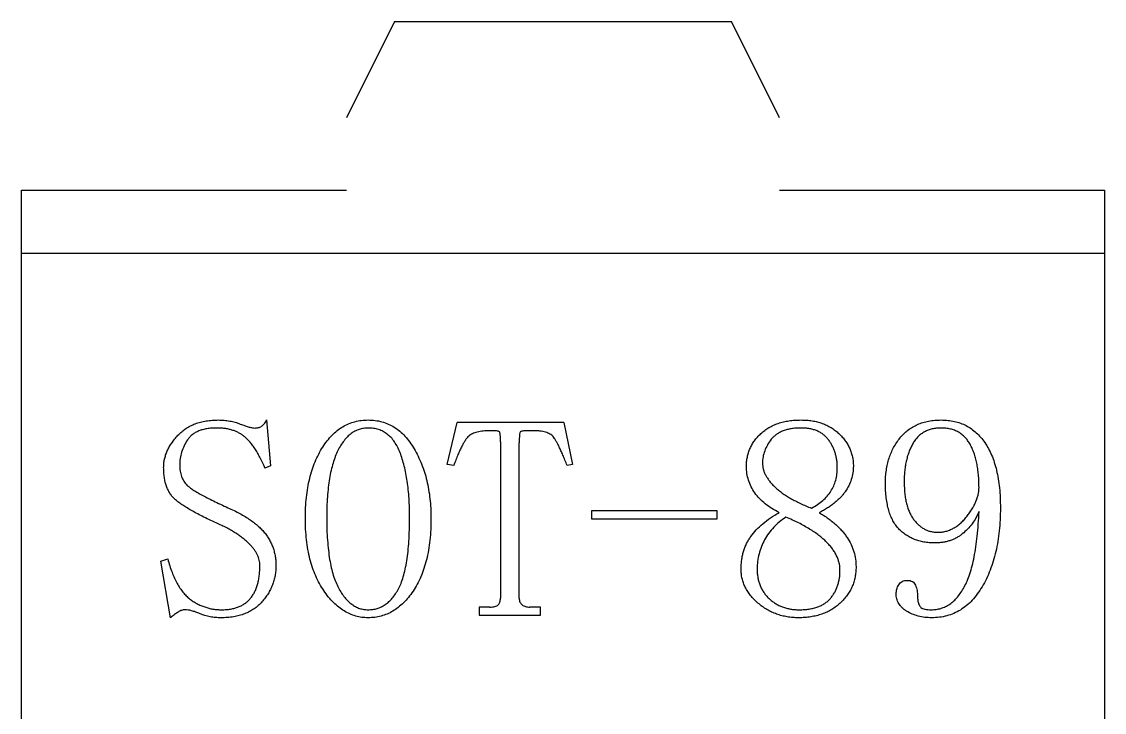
# Model space of a CAD drawing. Header units: millimetres. Extents: x -67 to 102, y -58 to 29.
# Drawn here: x 49.505 to 54.005, y -20.253 to -17.381 of the extents above; entities that cross this region are included whole.
import ezdxf

# ---------------------------------------------------------------- set-up
doc = ezdxf.new("R2010")
doc.units = ezdxf.units.MM
doc.header["$LTSCALE"] = 1.21
doc.header["$MEASUREMENT"] = 0
doc.layers.get('0').update_dxf_attribs({"linetype": 'CONTINUOUS'})

msp = doc.modelspace()

# ---------------------------------------------------------------- linework, layer by layer
at = {"color": 7, "linetype": 'Continuous'}
for p, q in [((51.0551, -17.3812), (50.8551, -17.7812)), ((51.0551, -17.3812), (52.4551, -17.3812)), ((52.6551, -17.7812), (52.4551, -17.3812)), ((49.5051, -20.5812), (49.5051, -18.0812)), ((49.5051, -18.0812), (50.8551, -18.0812)), ((52.6551, -18.0812), (54.0051, -18.0812)), ((54.0051, -18.0812), (54.0051, -20.5812)), ((54.0051, -18.3456), (49.5051, -18.3456)), ((50.5231, -19.0372), (50.5398, -19.2279)), ((51.2731, -19.2216), (51.3151, -19.0483)), ((51.758, -19.0483), (51.3151, -19.0483)), ((51.758, -19.0483), (51.7953, -19.2216)), ((51.4953, -19.128), (51.4953, -19.7779)), ((51.5731, -19.7779), (51.5731, -19.1327)), ((50.5398, -19.2279), (50.5165, -19.2372)), ((51.3009, -19.2261), (51.2731, -19.2216)), ((51.7953, -19.2216), (51.7722, -19.2261)), ((51.8731, -19.415), (51.8731, -19.4483)), ((52.3953, -19.415), (51.8731, -19.415)), ((52.3953, -19.4483), (52.3953, -19.415)), ((51.8731, -19.4483), (52.3953, -19.4483)), ((50.0842, -19.6246), (50.1122, -19.615)), ((50.1231, -19.8594), (50.0842, -19.6246)), ((51.4064, -19.815), (51.4064, -19.8483)), ((51.4509, -19.815), (51.4064, -19.815)), ((51.662, -19.815), (51.6176, -19.815)), ((51.662, -19.8483), (51.662, -19.815)), ((51.4064, -19.8483), (51.662, -19.8483))]:
    msp.add_line(p, q, dxfattribs=at)
for points, knots in [([(50.0953, -19.2346), (50.0955, -19.2288), (50.0958, -19.2171), (50.0987, -19.1997), (50.1034, -19.1825), (50.11, -19.1656), (50.1185, -19.149), (50.1285, -19.1324), (50.1409, -19.1164), (50.1546, -19.1004), (50.17, -19.0855), (50.1874, -19.0726), (50.2062, -19.0616), (50.2267, -19.0525), (50.2487, -19.0456), (50.2722, -19.0408), (50.2973, -19.0378), (50.3146, -19.0374), (50.3235, -19.0372)], [0, 0, 0, 0, 0.052298, 0.104162, 0.157232, 0.21111, 0.266156, 0.32372, 0.383919, 0.446971, 0.51135, 0.575272, 0.639935, 0.706151, 0.774519, 0.845823, 0.920812, 1, 1, 1, 1]), ([(50.316, -19.0706), (50.3089, -19.0706), (50.2952, -19.0708), (50.2756, -19.0734), (50.2577, -19.077), (50.2415, -19.0825), (50.227, -19.0893), (50.2144, -19.098), (50.2033, -19.1079), (50.1916, -19.1235), (50.18, -19.1443), (50.1695, -19.1704), (50.1632, -19.1976), (50.1624, -19.216), (50.162, -19.2252)], [0, 0, 0, 0, 0.086004, 0.164884, 0.238489, 0.306335, 0.370724, 0.431589, 0.490446, 0.549716, 0.665523, 0.777518, 0.888567, 1, 1, 1, 1]), ([(50.5165, -19.2372), (50.513, -19.2295), (50.5063, -19.2144), (50.4958, -19.1929), (50.4851, -19.1735), (50.4745, -19.1559), (50.4634, -19.1405), (50.4527, -19.1267), (50.4416, -19.1151), (50.4304, -19.1052), (50.4187, -19.0969), (50.4064, -19.0898), (50.3932, -19.0839), (50.3793, -19.079), (50.3646, -19.0752), (50.3491, -19.0724), (50.3328, -19.0709), (50.3217, -19.0707), (50.316, -19.0706)], [0, 0, 0, 0, 0.091063, 0.176534, 0.254872, 0.328171, 0.395613, 0.458109, 0.514542, 0.56714, 0.617254, 0.667964, 0.718895, 0.771318, 0.825025, 0.880954, 0.939359, 1, 1, 1, 1]), ([(50.3235, -19.0372), (50.3313, -19.0374), (50.3468, -19.0378), (50.3698, -19.0411), (50.3922, -19.0462), (50.4133, -19.0536), (50.4325, -19.061), (50.4495, -19.0662), (50.4635, -19.0697), (50.4719, -19.0703), (50.4755, -19.0706)], [0, 0, 0, 0, 0.149833, 0.297546, 0.443315, 0.589527, 0.725274, 0.838911, 0.929831, 1, 1, 1, 1]), ([(50.4755, -19.0706), (50.4802, -19.0703), (50.4893, -19.0697), (50.5, -19.0648), (50.5078, -19.0591), (50.5134, -19.0532), (50.5186, -19.0459), (50.5216, -19.0402), (50.5231, -19.0372)], [0, 0, 0, 0, 0.224269, 0.44246, 0.561316, 0.690777, 0.836141, 1, 1, 1, 1]), ([(50.6842, -19.4459), (50.6845, -19.431), (50.685, -19.4019), (50.6882, -19.3594), (50.694, -19.319), (50.7016, -19.2807), (50.712, -19.2448), (50.7242, -19.211), (50.7391, -19.1795), (50.7557, -19.1502), (50.7744, -19.1238), (50.7946, -19.1007), (50.8162, -19.081), (50.8394, -19.065), (50.8638, -19.0523), (50.8898, -19.0438), (50.9171, -19.0381), (50.9358, -19.0375), (50.9453, -19.0372)], [0, 0, 0, 0, 0.082825, 0.161991, 0.237484, 0.309826, 0.378859, 0.445412, 0.509832, 0.572607, 0.632677, 0.689289, 0.743119, 0.795218, 0.845502, 0.895829, 0.947068, 1, 1, 1, 1]), ([(50.9453, -19.0706), (50.9389, -19.0708), (50.9261, -19.0712), (50.9077, -19.0761), (50.8902, -19.0833), (50.8737, -19.0937), (50.8584, -19.1069), (50.8444, -19.1234), (50.8311, -19.1424), (50.819, -19.1644), (50.8081, -19.1893), (50.7988, -19.2171), (50.7908, -19.2477), (50.7842, -19.2813), (50.7793, -19.3178), (50.7758, -19.3572), (50.7734, -19.3995), (50.7732, -19.4286), (50.7731, -19.4437)], [0, 0, 0, 0, 0.042798, 0.084398, 0.12611, 0.16826, 0.212977, 0.260405, 0.311507, 0.366939, 0.427034, 0.491611, 0.561569, 0.637217, 0.718744, 0.806414, 0.899999, 1, 1, 1, 1]), ([(50.9453, -19.0372), (50.9552, -19.0376), (50.9746, -19.0383), (51.0028, -19.044), (51.0293, -19.0535), (51.0543, -19.0666), (51.0774, -19.0839), (51.0991, -19.1046), (51.1192, -19.1291), (51.1371, -19.1572), (51.1533, -19.1877), (51.1674, -19.2201), (51.1798, -19.2539), (51.1893, -19.2893), (51.197, -19.3263), (51.2025, -19.3648), (51.2059, -19.4049), (51.2063, -19.4321), (51.2064, -19.4459)], [0, 0, 0, 0, 0.054985, 0.107967, 0.159728, 0.211561, 0.264884, 0.320132, 0.37861, 0.440921, 0.505607, 0.571217, 0.637785, 0.706066, 0.77595, 0.848345, 0.922834, 1, 1, 1, 1]), ([(51.1176, -19.4437), (51.1174, -19.43), (51.1171, -19.4034), (51.1154, -19.3644), (51.1123, -19.3275), (51.108, -19.2927), (51.1025, -19.2598), (51.0958, -19.229), (51.0875, -19.2003), (51.0786, -19.1736), (51.068, -19.1495), (51.0557, -19.1284), (51.0415, -19.1105), (51.0255, -19.096), (51.008, -19.0844), (50.9885, -19.0764), (50.9675, -19.0713), (50.9528, -19.0708), (50.9453, -19.0706)], [0, 0, 0, 0, 0.09015, 0.175789, 0.257051, 0.334412, 0.407625, 0.476849, 0.542376, 0.60458, 0.662711, 0.715965, 0.765413, 0.812455, 0.858008, 0.903547, 0.95061, 1, 1, 1, 1]), ([(52.5176, -19.2298), (52.5177, -19.2232), (52.5179, -19.2103), (52.5211, -19.1913), (52.5257, -19.1731), (52.5324, -19.1557), (52.5407, -19.1388), (52.5512, -19.1229), (52.5635, -19.1077), (52.5775, -19.0933), (52.5932, -19.0801), (52.6105, -19.0686), (52.6294, -19.0589), (52.6496, -19.0508), (52.6713, -19.0449), (52.6944, -19.0403), (52.719, -19.0377), (52.7358, -19.0374), (52.7445, -19.0372)], [0, 0, 0, 0, 0.058854, 0.116255, 0.172162, 0.227824, 0.283671, 0.340821, 0.398922, 0.459266, 0.520957, 0.582866, 0.646166, 0.711096, 0.778137, 0.848649, 0.922428, 1, 1, 1, 1]), ([(52.7443, -19.0706), (52.7373, -19.0707), (52.7239, -19.0709), (52.7045, -19.0732), (52.6865, -19.0768), (52.6702, -19.0819), (52.6555, -19.0886), (52.6423, -19.0966), (52.6305, -19.1061), (52.6177, -19.121), (52.6046, -19.1405), (52.5929, -19.1651), (52.5855, -19.1903), (52.5846, -19.2075), (52.5842, -19.216)], [0, 0, 0, 0, 0.085514, 0.165818, 0.239989, 0.310264, 0.375928, 0.438591, 0.500329, 0.561368, 0.678902, 0.789138, 0.894895, 1, 1, 1, 1]), ([(52.8953, -19.2348), (52.8952, -19.2294), (52.8951, -19.2188), (52.8933, -19.2031), (52.8903, -19.1879), (52.8863, -19.1732), (52.8814, -19.159), (52.8748, -19.1454), (52.8674, -19.1323), (52.8589, -19.1197), (52.8494, -19.108), (52.838, -19.098), (52.8255, -19.0895), (52.8118, -19.0825), (52.7967, -19.0771), (52.7803, -19.0734), (52.7627, -19.0708), (52.7506, -19.0707), (52.7443, -19.0706)], [0, 0, 0, 0, 0.064045, 0.126373, 0.187388, 0.247998, 0.307215, 0.366637, 0.42674, 0.486686, 0.546789, 0.605778, 0.665724, 0.726059, 0.788981, 0.85543, 0.925613, 1, 1, 1, 1]), ([(52.7445, -19.0372), (52.7524, -19.0374), (52.7679, -19.0377), (52.7906, -19.0403), (52.812, -19.0449), (52.8324, -19.0508), (52.8515, -19.059), (52.8696, -19.0686), (52.8864, -19.0803), (52.9019, -19.0933), (52.9159, -19.1077), (52.9284, -19.1228), (52.9386, -19.1389), (52.9472, -19.1556), (52.9538, -19.1731), (52.9585, -19.1913), (52.9616, -19.2103), (52.9619, -19.2232), (52.962, -19.2298)], [0, 0, 0, 0, 0.073322, 0.143313, 0.210552, 0.275868, 0.339145, 0.402319, 0.464628, 0.52763, 0.589658, 0.649718, 0.708172, 0.765818, 0.823034, 0.880501, 0.939504, 1, 1, 1, 1]), ([(53.0953, -19.2999), (53.0955, -19.2907), (53.0957, -19.2726), (53.0988, -19.2462), (53.1034, -19.2209), (53.11, -19.1967), (53.1186, -19.1738), (53.1288, -19.1519), (53.1412, -19.1314), (53.1552, -19.112), (53.1711, -19.0946), (53.1885, -19.079), (53.2078, -19.0662), (53.2286, -19.0555), (53.2511, -19.0473), (53.2751, -19.0414), (53.3007, -19.0379), (53.3182, -19.0375), (53.3273, -19.0372)], [0, 0, 0, 0, 0.069899, 0.137105, 0.201914, 0.265232, 0.326688, 0.387424, 0.448313, 0.508692, 0.568723, 0.627254, 0.685508, 0.744266, 0.804182, 0.866632, 0.931384, 1, 1, 1, 1]), ([(53.3264, -19.0706), (53.32, -19.0708), (53.3077, -19.0711), (53.2898, -19.0742), (53.2731, -19.079), (53.2577, -19.086), (53.2437, -19.0949), (53.231, -19.1058), (53.2197, -19.1188), (53.2099, -19.1336), (53.2013, -19.15), (53.1936, -19.1673), (53.1874, -19.1858), (53.1822, -19.2054), (53.178, -19.226), (53.1751, -19.2477), (53.1734, -19.2706), (53.1732, -19.2862), (53.1731, -19.2942)], [0, 0, 0, 0, 0.062572, 0.121307, 0.177561, 0.232466, 0.286354, 0.340323, 0.396266, 0.454397, 0.514871, 0.576926, 0.640511, 0.706369, 0.775321, 0.846974, 0.921598, 1, 1, 1, 1]), ([(53.4842, -19.3174), (53.4841, -19.3083), (53.484, -19.2906), (53.4822, -19.2647), (53.4792, -19.2402), (53.4754, -19.217), (53.4698, -19.1953), (53.4639, -19.1747), (53.456, -19.1558), (53.4475, -19.1382), (53.4375, -19.1223), (53.426, -19.1084), (53.413, -19.0966), (53.3985, -19.087), (53.3824, -19.0797), (53.3651, -19.0742), (53.3462, -19.0711), (53.3331, -19.0708), (53.3264, -19.0706)], [0, 0, 0, 0, 0.082403, 0.160769, 0.235297, 0.306126, 0.373709, 0.438449, 0.500132, 0.559273, 0.615901, 0.669921, 0.722306, 0.774556, 0.827151, 0.88159, 0.939046, 1, 1, 1, 1]), ([(53.3273, -19.0372), (53.3367, -19.0375), (53.3551, -19.0379), (53.3819, -19.0426), (53.4072, -19.0498), (53.4309, -19.0601), (53.4527, -19.0737), (53.4732, -19.0899), (53.4918, -19.1093), (53.5088, -19.1314), (53.5241, -19.1563), (53.5373, -19.1839), (53.5484, -19.2141), (53.5576, -19.2469), (53.5643, -19.2824), (53.5697, -19.3205), (53.5725, -19.3613), (53.5729, -19.3893), (53.5731, -19.4037)], [0, 0, 0, 0, 0.056663, 0.111224, 0.163627, 0.215096, 0.266385, 0.318598, 0.372208, 0.428249, 0.486907, 0.548158, 0.612598, 0.681172, 0.753454, 0.830675, 0.912987, 1, 1, 1, 1]), ([(51.4537, -19.0817), (51.4485, -19.0817), (51.4385, -19.0818), (51.4241, -19.0829), (51.411, -19.0846), (51.399, -19.087), (51.3884, -19.0903), (51.3787, -19.0941), (51.3705, -19.0987), (51.363, -19.1042), (51.3561, -19.1114), (51.3494, -19.1209), (51.342, -19.1325), (51.3346, -19.1467), (51.3264, -19.163), (51.3183, -19.182), (51.3095, -19.2032), (51.3039, -19.2182), (51.3009, -19.2261)], [0, 0, 0, 0, 0.067148, 0.128476, 0.185654, 0.23744, 0.285809, 0.329303, 0.370382, 0.407677, 0.448293, 0.498419, 0.557403, 0.625149, 0.704209, 0.793047, 0.891394, 1, 1, 1, 1]), ([(51.4953, -19.128), (51.4953, -19.1225), (51.4952, -19.1129), (51.4944, -19.1003), (51.4933, -19.0919), (51.4912, -19.086), (51.4856, -19.0837), (51.4781, -19.0827), (51.467, -19.0818), (51.4585, -19.0817), (51.4537, -19.0817)], [0, 0, 0, 0, 0.206349, 0.363082, 0.468758, 0.528978, 0.585315, 0.680297, 0.819704, 1, 1, 1, 1]), ([(51.6287, -19.0817), (51.6219, -19.0817), (51.6099, -19.0819), (51.5944, -19.0826), (51.5844, -19.0838), (51.5771, -19.0855), (51.5752, -19.0925), (51.5741, -19.1016), (51.5733, -19.1157), (51.5732, -19.1265), (51.5731, -19.1327)], [0, 0, 0, 0, 0.208111, 0.365301, 0.468547, 0.52389, 0.573673, 0.669936, 0.811283, 1, 1, 1, 1]), ([(51.7722, -19.2261), (51.7693, -19.2186), (51.7635, -19.2042), (51.7551, -19.1837), (51.7471, -19.1655), (51.7397, -19.1494), (51.7325, -19.1356), (51.7262, -19.1238), (51.7201, -19.1144), (51.7146, -19.1065), (51.7084, -19.1003), (51.701, -19.0952), (51.6922, -19.0911), (51.6821, -19.0876), (51.6707, -19.0849), (51.6579, -19.0831), (51.6437, -19.0818), (51.6338, -19.0817), (51.6287, -19.0817)], [0, 0, 0, 0, 0.108049, 0.206648, 0.295111, 0.373479, 0.442851, 0.501914, 0.552223, 0.592507, 0.629613, 0.668999, 0.711799, 0.758415, 0.810822, 0.867792, 0.931302, 1, 1, 1, 1]), ([(50.3139, -19.4648), (50.3038, -19.4602), (50.2844, -19.4514), (50.2567, -19.438), (50.2315, -19.4251), (50.2089, -19.4123), (50.1884, -19.4004), (50.1705, -19.3889), (50.1552, -19.3776), (50.1419, -19.3667), (50.1306, -19.3552), (50.1212, -19.3421), (50.1131, -19.3278), (50.1066, -19.312), (50.1015, -19.2947), (50.098, -19.2759), (50.0956, -19.2557), (50.0954, -19.2418), (50.0953, -19.2346)], [0, 0, 0, 0, 0.097025, 0.186529, 0.269236, 0.345214, 0.41403, 0.476282, 0.531709, 0.58062, 0.62648, 0.672892, 0.720526, 0.770488, 0.822266, 0.878008, 0.937145, 1, 1, 1, 1]), ([(50.162, -19.2252), (50.1623, -19.2334), (50.163, -19.2492), (50.1686, -19.2715), (50.1782, -19.2911), (50.1893, -19.3059), (50.2018, -19.3163), (50.2142, -19.3253), (50.2297, -19.3354), (50.2486, -19.3462), (50.2707, -19.3579), (50.296, -19.3708), (50.3244, -19.3847), (50.3446, -19.394), (50.3552, -19.3989)], [0, 0, 0, 0, 0.088498, 0.169844, 0.247085, 0.323315, 0.367229, 0.422298, 0.488771, 0.56755, 0.657694, 0.759559, 0.873739, 1, 1, 1, 1]), ([(52.6535, -19.4225), (52.643, -19.4169), (52.6227, -19.4062), (52.5956, -19.3863), (52.5718, -19.3648), (52.5522, -19.341), (52.5368, -19.3154), (52.5257, -19.2882), (52.5188, -19.2594), (52.518, -19.2398), (52.5176, -19.2298)], [0, 0, 0, 0, 0.142298, 0.276553, 0.404311, 0.527104, 0.646514, 0.763127, 0.879779, 1, 1, 1, 1]), ([(52.5842, -19.216), (52.5844, -19.2203), (52.5848, -19.229), (52.5873, -19.2419), (52.5915, -19.2547), (52.5975, -19.2674), (52.605, -19.2799), (52.6141, -19.2925), (52.6249, -19.305), (52.6375, -19.3173), (52.6515, -19.3293), (52.6668, -19.3413), (52.6838, -19.3524), (52.7018, -19.3637), (52.7215, -19.3741), (52.7423, -19.3846), (52.7645, -19.3945), (52.78, -19.4006), (52.7879, -19.4037)], [0, 0, 0, 0, 0.04409, 0.08886, 0.134541, 0.182412, 0.232265, 0.285061, 0.341544, 0.401654, 0.465295, 0.531405, 0.600816, 0.673408, 0.749744, 0.829499, 0.912793, 1, 1, 1, 1]), ([(52.7879, -19.4037), (52.7964, -19.3989), (52.8129, -19.3897), (52.835, -19.3729), (52.8535, -19.3542), (52.8689, -19.3338), (52.8809, -19.3116), (52.8892, -19.2875), (52.8944, -19.2617), (52.895, -19.2439), (52.8953, -19.2348)], [0, 0, 0, 0, 0.1383, 0.268248, 0.391807, 0.510759, 0.628939, 0.748026, 0.870943, 1, 1, 1, 1]), ([(52.962, -19.2298), (52.9616, -19.2391), (52.9609, -19.2576), (52.9541, -19.2848), (52.9432, -19.3112), (52.9306, -19.332), (52.9185, -19.348), (52.9082, -19.36), (52.8964, -19.3712), (52.8837, -19.3823), (52.8695, -19.3928), (52.8544, -19.4034), (52.8379, -19.4132), (52.8263, -19.4193), (52.8203, -19.4225)], [0, 0, 0, 0, 0.110352, 0.219951, 0.331581, 0.447881, 0.508268, 0.570186, 0.634388, 0.701677, 0.771417, 0.844103, 0.920299, 1, 1, 1, 1]), ([(53.299, -19.5483), (53.2914, -19.5482), (53.2767, -19.5479), (53.2552, -19.545), (53.2349, -19.5406), (53.2156, -19.5342), (53.1976, -19.5257), (53.1807, -19.5157), (53.165, -19.5038), (53.1505, -19.49), (53.1373, -19.4741), (53.126, -19.4558), (53.1164, -19.4353), (53.1087, -19.4125), (53.1027, -19.3876), (53.0984, -19.3603), (53.0958, -19.3309), (53.0955, -19.3104), (53.0953, -19.2999)], [0, 0, 0, 0, 0.061646, 0.12042, 0.177212, 0.232205, 0.286051, 0.339604, 0.393055, 0.447351, 0.503229, 0.561342, 0.622602, 0.688237, 0.757997, 0.83286, 0.913727, 1, 1, 1, 1]), ([(53.1731, -19.2942), (53.1733, -19.3024), (53.1736, -19.3186), (53.1752, -19.342), (53.1783, -19.3639), (53.1827, -19.3842), (53.1881, -19.4031), (53.1949, -19.4204), (53.203, -19.4361), (53.2121, -19.4504), (53.2224, -19.4628), (53.2332, -19.474), (53.2448, -19.4832), (53.2571, -19.4907), (53.2699, -19.4968), (53.2835, -19.5009), (53.2977, -19.5034), (53.3074, -19.5037), (53.3123, -19.5039)], [0, 0, 0, 0, 0.088217, 0.171695, 0.250184, 0.323359, 0.393412, 0.459028, 0.521357, 0.581566, 0.638969, 0.693477, 0.746157, 0.796818, 0.846477, 0.896803, 0.947493, 1, 1, 1, 1]), ([(53.3123, -19.5039), (53.3181, -19.5037), (53.3294, -19.5033), (53.3461, -19.5003), (53.3622, -19.495), (53.3777, -19.4878), (53.3927, -19.4787), (53.4068, -19.4673), (53.4207, -19.4541), (53.4333, -19.4389), (53.4451, -19.423), (53.4556, -19.4071), (53.4642, -19.3914), (53.4717, -19.3762), (53.4772, -19.3611), (53.4813, -19.3464), (53.4836, -19.3318), (53.484, -19.3222), (53.4842, -19.3174)], [0, 0, 0, 0, 0.062298, 0.122917, 0.183698, 0.245247, 0.307835, 0.37356, 0.442415, 0.515041, 0.587778, 0.656768, 0.721436, 0.782683, 0.84032, 0.89563, 0.948399, 1, 1, 1, 1]), ([(50.3552, -19.3989), (50.3641, -19.4028), (50.3814, -19.4104), (50.4061, -19.4228), (50.4289, -19.4354), (50.4497, -19.4484), (50.4686, -19.4618), (50.4857, -19.4754), (50.5006, -19.4897), (50.5138, -19.5042), (50.5252, -19.5194), (50.5351, -19.535), (50.5433, -19.5516), (50.5504, -19.5686), (50.5554, -19.5864), (50.5594, -19.6047), (50.5616, -19.6238), (50.5619, -19.6368), (50.562, -19.6433)], [0, 0, 0, 0, 0.085161, 0.165716, 0.241808, 0.31361, 0.38091, 0.44478, 0.505073, 0.561833, 0.616531, 0.671014, 0.724339, 0.778046, 0.831993, 0.886426, 0.942628, 1, 1, 1, 1]), ([(52.4953, -19.6574), (52.4955, -19.6508), (52.4957, -19.6379), (52.4977, -19.619), (52.5007, -19.6008), (52.5054, -19.5835), (52.5108, -19.5666), (52.5181, -19.5508), (52.5262, -19.5355), (52.5392, -19.5161), (52.5585, -19.493), (52.5859, -19.4673), (52.6177, -19.4433), (52.6413, -19.4296), (52.6535, -19.4225)], [0, 0, 0, 0, 0.065626, 0.12921, 0.190468, 0.250437, 0.309169, 0.367628, 0.425019, 0.482808, 0.601113, 0.72634, 0.858554, 1, 1, 1, 1]), ([(52.8203, -19.4225), (52.8267, -19.4264), (52.8392, -19.4341), (52.857, -19.4463), (52.8733, -19.4588), (52.8886, -19.4715), (52.9024, -19.4847), (52.915, -19.498), (52.9261, -19.5118), (52.9392, -19.5301), (52.9529, -19.554), (52.9646, -19.5843), (52.9719, -19.6158), (52.9727, -19.6372), (52.9731, -19.648)], [0, 0, 0, 0, 0.078865, 0.154, 0.225915, 0.294892, 0.36191, 0.425936, 0.487687, 0.547347, 0.662682, 0.775359, 0.886756, 1, 1, 1, 1]), ([(53.2854, -19.8261), (53.2924, -19.8259), (53.3062, -19.8254), (53.3261, -19.8207), (53.345, -19.8133), (53.3629, -19.8029), (53.3796, -19.7896), (53.3953, -19.7733), (53.4097, -19.7539), (53.4234, -19.7317), (53.4357, -19.7059), (53.4468, -19.6763), (53.4564, -19.6427), (53.4646, -19.6052), (53.4715, -19.5638), (53.4772, -19.5185), (53.4815, -19.4691), (53.4833, -19.4349), (53.4842, -19.4171)], [0, 0, 0, 0, 0.041877, 0.082592, 0.122617, 0.163647, 0.206282, 0.251346, 0.299328, 0.351225, 0.408068, 0.471319, 0.54096, 0.618006, 0.702041, 0.793646, 0.892918, 1, 1, 1, 1]), ([(53.5731, -19.4037), (53.5729, -19.4198), (53.5724, -19.4513), (53.569, -19.4976), (53.5627, -19.5416), (53.5549, -19.5837), (53.544, -19.6235), (53.531, -19.6613), (53.5156, -19.6969), (53.4978, -19.7301), (53.478, -19.7603), (53.4563, -19.7867), (53.4327, -19.8093), (53.4072, -19.8277), (53.3798, -19.8419), (53.3505, -19.852), (53.3195, -19.8583), (53.2982, -19.8591), (53.2873, -19.8594)], [0, 0, 0, 0, 0.080725, 0.158159, 0.232301, 0.303863, 0.372732, 0.439106, 0.503981, 0.56723, 0.627775, 0.684678, 0.738682, 0.790886, 0.841911, 0.893229, 0.945605, 1, 1, 1, 1]), ([(53.4842, -19.4171), (53.4801, -19.4262), (53.4719, -19.4441), (53.456, -19.469), (53.4368, -19.4913), (53.4188, -19.508), (53.403, -19.5199), (53.3901, -19.5273), (53.3769, -19.5341), (53.3626, -19.5392), (53.3478, -19.5434), (53.3321, -19.546), (53.3158, -19.5482), (53.3047, -19.5483), (53.299, -19.5483)], [0, 0, 0, 0, 0.123524, 0.244512, 0.365117, 0.486964, 0.548515, 0.609292, 0.67089, 0.732853, 0.796904, 0.861773, 0.929665, 1, 1, 1, 1]), ([(50.4953, -19.6431), (50.4952, -19.6392), (50.4949, -19.6314), (50.4927, -19.6197), (50.4893, -19.6081), (50.4844, -19.5965), (50.4779, -19.5852), (50.4706, -19.5737), (50.4614, -19.5624), (50.4509, -19.5513), (50.4391, -19.5401), (50.4257, -19.5291), (50.4109, -19.5181), (50.3945, -19.5071), (50.3764, -19.4965), (50.357, -19.4857), (50.3361, -19.4751), (50.3215, -19.4683), (50.3139, -19.4648)], [0, 0, 0, 0, 0.043566, 0.087748, 0.133133, 0.179668, 0.227898, 0.279028, 0.333059, 0.390001, 0.450614, 0.515604, 0.584279, 0.657729, 0.73632, 0.819414, 0.906791, 1, 1, 1, 1]), ([(50.9453, -19.8594), (50.9365, -19.8591), (50.919, -19.8585), (50.8934, -19.8528), (50.8687, -19.8442), (50.845, -19.8316), (50.8224, -19.8154), (50.8006, -19.7961), (50.7799, -19.7729), (50.7605, -19.7466), (50.7424, -19.7174), (50.7268, -19.6855), (50.7136, -19.6513), (50.7029, -19.6147), (50.6943, -19.5758), (50.6887, -19.5345), (50.6849, -19.491), (50.6844, -19.4612), (50.6842, -19.4459)], [0, 0, 0, 0, 0.048941, 0.096894, 0.144959, 0.193964, 0.245132, 0.298841, 0.35594, 0.416792, 0.480546, 0.546067, 0.613606, 0.683955, 0.757624, 0.834548, 0.915151, 1, 1, 1, 1]), ([(50.7731, -19.4437), (50.7732, -19.4598), (50.7734, -19.491), (50.7759, -19.536), (50.7797, -19.5776), (50.7847, -19.6158), (50.7917, -19.6506), (50.7998, -19.6821), (50.8097, -19.7101), (50.8212, -19.7347), (50.8339, -19.7561), (50.8473, -19.7747), (50.8616, -19.7905), (50.8767, -19.8035), (50.8927, -19.8136), (50.9095, -19.8208), (50.9271, -19.8254), (50.9392, -19.8259), (50.9453, -19.8261)], [0, 0, 0, 0, 0.105398, 0.203374, 0.29441, 0.377906, 0.454949, 0.525682, 0.58984, 0.648646, 0.702674, 0.752163, 0.798153, 0.841296, 0.881856, 0.921287, 0.960223, 1, 1, 1, 1]), ([(50.9453, -19.8261), (50.9518, -19.8258), (50.9644, -19.8253), (50.983, -19.8212), (51.0004, -19.8144), (51.0168, -19.8048), (51.0322, -19.7926), (51.0463, -19.7774), (51.0595, -19.7598), (51.0718, -19.7393), (51.0828, -19.7156), (51.092, -19.688), (51.0999, -19.6567), (51.1065, -19.6215), (51.1114, -19.5825), (51.1149, -19.5397), (51.1172, -19.4929), (51.1174, -19.4605), (51.1176, -19.4437)], [0, 0, 0, 0, 0.04172, 0.082016, 0.122254, 0.162569, 0.204723, 0.249012, 0.296397, 0.347188, 0.403036, 0.465631, 0.535279, 0.612333, 0.697008, 0.789938, 0.890899, 1, 1, 1, 1]), ([(51.2064, -19.4459), (51.2062, -19.4615), (51.2058, -19.492), (51.2022, -19.5364), (51.1966, -19.5782), (51.1885, -19.6175), (51.1779, -19.6542), (51.165, -19.6884), (51.1501, -19.7201), (51.1325, -19.7489), (51.1133, -19.7747), (51.0929, -19.7973), (51.0714, -19.8166), (51.0484, -19.8322), (51.0244, -19.8446), (50.999, -19.853), (50.9726, -19.8585), (50.9545, -19.8591), (50.9453, -19.8594)], [0, 0, 0, 0, 0.086364, 0.168152, 0.245933, 0.319432, 0.389664, 0.456654, 0.521158, 0.58329, 0.642702, 0.698389, 0.751392, 0.802033, 0.851512, 0.90015, 0.949377, 1, 1, 1, 1]), ([(52.6816, -19.4412), (52.6724, -19.4477), (52.6543, -19.4603), (52.6304, -19.4828), (52.6097, -19.5077), (52.5926, -19.5347), (52.5789, -19.5635), (52.5692, -19.5937), (52.563, -19.6251), (52.5623, -19.6464), (52.562, -19.6572)], [0, 0, 0, 0, 0.130636, 0.257015, 0.381466, 0.506005, 0.629025, 0.751594, 0.874407, 1, 1, 1, 1]), ([(52.9064, -19.6619), (52.9063, -19.6568), (52.9059, -19.6466), (52.9032, -19.6314), (52.8986, -19.6166), (52.8926, -19.6016), (52.8845, -19.5871), (52.8748, -19.5725), (52.8634, -19.5582), (52.8501, -19.5441), (52.8351, -19.5302), (52.8184, -19.5165), (52.8, -19.5031), (52.7797, -19.4901), (52.7577, -19.4773), (52.734, -19.4648), (52.7085, -19.4526), (52.6907, -19.4451), (52.6816, -19.4412)], [0, 0, 0, 0, 0.046018, 0.091596, 0.138503, 0.186495, 0.236496, 0.288481, 0.343844, 0.401834, 0.463157, 0.528067, 0.596469, 0.668587, 0.745328, 0.825669, 0.910674, 1, 1, 1, 1]), ([(50.1122, -19.615), (50.115, -19.6246), (50.1204, -19.6433), (50.1298, -19.6698), (50.1398, -19.6942), (50.1509, -19.716), (50.1626, -19.7357), (50.1752, -19.7531), (50.1885, -19.7682), (50.2029, -19.7808), (50.2181, -19.7913), (50.2333, -19.8009), (50.2493, -19.8086), (50.2658, -19.8149), (50.2828, -19.8199), (50.3002, -19.8236), (50.3182, -19.8257), (50.3303, -19.826), (50.3365, -19.8261)], [0, 0, 0, 0, 0.089719, 0.173686, 0.251631, 0.324767, 0.393018, 0.456369, 0.516107, 0.57258, 0.627145, 0.680577, 0.733578, 0.78567, 0.83856, 0.89144, 0.945105, 1, 1, 1, 1]), ([(50.562, -19.6433), (50.5619, -19.6503), (50.5616, -19.6641), (50.5586, -19.6844), (50.5542, -19.7042), (50.5476, -19.7233), (50.5396, -19.742), (50.5293, -19.7599), (50.5175, -19.7773), (50.5038, -19.7939), (50.4886, -19.8094), (50.4714, -19.823), (50.4524, -19.8342), (50.4318, -19.8435), (50.4096, -19.8508), (50.3855, -19.8557), (50.3599, -19.8589), (50.3423, -19.8593), (50.3332, -19.8594)], [0, 0, 0, 0, 0.05898, 0.116971, 0.173912, 0.230905, 0.288295, 0.346344, 0.40573, 0.466783, 0.528593, 0.589796, 0.652118, 0.715194, 0.781349, 0.850118, 0.922845, 1, 1, 1, 1]), ([(50.3365, -19.8261), (50.3429, -19.826), (50.3554, -19.8258), (50.3735, -19.8235), (50.3904, -19.8199), (50.4059, -19.8146), (50.4204, -19.8083), (50.4335, -19.8), (50.4452, -19.7903), (50.4559, -19.7794), (50.4653, -19.7668), (50.4732, -19.7529), (50.4803, -19.7379), (50.4857, -19.7214), (50.4901, -19.7037), (50.4932, -19.6847), (50.4949, -19.6643), (50.4952, -19.6503), (50.4953, -19.6431)], [0, 0, 0, 0, 0.069621, 0.135317, 0.196914, 0.256378, 0.312767, 0.368246, 0.42258, 0.477546, 0.533959, 0.59126, 0.650712, 0.713546, 0.778765, 0.848631, 0.922235, 1, 1, 1, 1]), ([(52.7342, -19.8594), (52.7262, -19.8592), (52.7103, -19.8588), (52.6869, -19.856), (52.6645, -19.8511), (52.6428, -19.8446), (52.6221, -19.8357), (52.6021, -19.8254), (52.5833, -19.8127), (52.5653, -19.7987), (52.549, -19.7832), (52.5347, -19.7671), (52.5226, -19.7502), (52.5126, -19.7329), (52.5049, -19.7148), (52.4993, -19.6962), (52.4959, -19.6769), (52.4955, -19.6639), (52.4953, -19.6574)], [0, 0, 0, 0, 0.069795, 0.137494, 0.203714, 0.268775, 0.333527, 0.398153, 0.463685, 0.530124, 0.595771, 0.65797, 0.717278, 0.775021, 0.831208, 0.887234, 0.943233, 1, 1, 1, 1]), ([(52.562, -19.6572), (52.5621, -19.6633), (52.5623, -19.6753), (52.5649, -19.6927), (52.5686, -19.7094), (52.574, -19.7252), (52.581, -19.7401), (52.5896, -19.7541), (52.5996, -19.7674), (52.6113, -19.7795), (52.6241, -19.7903), (52.6377, -19.7999), (52.6521, -19.8082), (52.6676, -19.8145), (52.6837, -19.8199), (52.7007, -19.8234), (52.7184, -19.8258), (52.7305, -19.826), (52.7367, -19.8261)], [0, 0, 0, 0, 0.066915, 0.13185, 0.193949, 0.255171, 0.314995, 0.374739, 0.435621, 0.497328, 0.559218, 0.619998, 0.68074, 0.741533, 0.803763, 0.866966, 0.932448, 1, 1, 1, 1]), ([(52.9731, -19.648), (52.9729, -19.6553), (52.9725, -19.6697), (52.9693, -19.6908), (52.9643, -19.711), (52.9571, -19.7304), (52.9477, -19.7487), (52.9364, -19.7663), (52.923, -19.783), (52.9077, -19.7986), (52.8907, -19.8129), (52.8723, -19.8254), (52.8524, -19.8359), (52.8314, -19.8447), (52.8089, -19.8511), (52.7852, -19.8561), (52.7601, -19.8588), (52.743, -19.8592), (52.7342, -19.8594)], [0, 0, 0, 0, 0.061306, 0.120761, 0.178873, 0.235926, 0.293743, 0.352116, 0.411244, 0.473106, 0.535209, 0.597486, 0.659667, 0.723297, 0.788656, 0.856139, 0.926555, 1, 1, 1, 1]), ([(52.7367, -19.8261), (52.7439, -19.826), (52.7578, -19.8258), (52.778, -19.8234), (52.7966, -19.82), (52.8136, -19.8146), (52.8294, -19.8084), (52.8433, -19.8001), (52.8558, -19.7905), (52.8666, -19.7794), (52.8759, -19.7672), (52.8841, -19.7544), (52.8911, -19.7408), (52.8965, -19.7263), (52.9012, -19.7113), (52.9043, -19.6954), (52.906, -19.6789), (52.9063, -19.6676), (52.9064, -19.6619)], [0, 0, 0, 0, 0.080707, 0.155393, 0.22576, 0.2919, 0.354099, 0.413976, 0.471934, 0.528975, 0.586027, 0.6426, 0.699168, 0.756573, 0.814553, 0.874415, 0.93606, 1, 1, 1, 1]), ([(53.1398, -19.7588), (53.1403, -19.7526), (53.1415, -19.7398), (53.1482, -19.7248), (53.1562, -19.714), (53.1645, -19.7078), (53.1749, -19.7046), (53.1823, -19.7041), (53.1863, -19.7039)], [0, 0, 0, 0, 0.228218, 0.474873, 0.600556, 0.723635, 0.852914, 1, 1, 1, 1]), ([(53.1863, -19.7039), (53.1902, -19.7041), (53.1976, -19.7044), (53.2076, -19.7083), (53.2154, -19.7152), (53.2206, -19.7245), (53.224, -19.7351), (53.2269, -19.7465), (53.2284, -19.7589), (53.2286, -19.7674), (53.2287, -19.7718)], [0, 0, 0, 0, 0.129008, 0.24245, 0.349643, 0.46558, 0.589128, 0.719183, 0.854341, 1, 1, 1, 1]), ([(51.4509, -19.815), (51.4547, -19.8149), (51.4618, -19.8148), (51.4715, -19.8132), (51.4793, -19.8102), (51.4856, -19.8062), (51.4901, -19.8006), (51.4933, -19.7941), (51.4949, -19.7863), (51.4952, -19.7808), (51.4953, -19.7779)], [0, 0, 0, 0, 0.171309, 0.316256, 0.438564, 0.544999, 0.646255, 0.752943, 0.86994, 1, 1, 1, 1]), ([(51.5731, -19.7779), (51.5732, -19.7808), (51.5734, -19.7864), (51.5759, -19.7941), (51.5798, -19.8008), (51.5853, -19.8061), (51.5921, -19.8101), (51.5998, -19.813), (51.6084, -19.8148), (51.6144, -19.8149), (51.6176, -19.815)], [0, 0, 0, 0, 0.132627, 0.254715, 0.368534, 0.482599, 0.600045, 0.724767, 0.856999, 1, 1, 1, 1]), ([(53.2873, -19.8594), (53.2777, -19.8591), (53.2588, -19.8586), (53.2316, -19.8531), (53.2063, -19.8447), (53.1871, -19.8347), (53.1733, -19.8253), (53.1645, -19.8173), (53.1566, -19.8092), (53.1507, -19.8001), (53.1455, -19.7907), (53.1424, -19.7804), (53.1401, -19.7698), (53.1399, -19.7625), (53.1398, -19.7588)], [0, 0, 0, 0, 0.146585, 0.284914, 0.41819, 0.548694, 0.611646, 0.671239, 0.72765, 0.782571, 0.835867, 0.889343, 0.943815, 1, 1, 1, 1]), ([(53.2287, -19.7718), (53.2289, -19.7772), (53.2292, -19.7873), (53.2326, -19.8005), (53.2374, -19.8102), (53.2413, -19.815), (53.2429, -19.8171)], [0, 0, 0, 0, 0.337168, 0.618274, 0.839036, 1, 1, 1, 1]), ([(50.1839, -19.8261), (50.1791, -19.8266), (50.169, -19.8277), (50.1547, -19.8359), (50.1398, -19.8471), (50.129, -19.8551), (50.1231, -19.8594)], [0, 0, 0, 0, 0.202655, 0.426475, 0.689854, 1, 1, 1, 1]), ([(50.3332, -19.8594), (50.3255, -19.8593), (50.3105, -19.8589), (50.2883, -19.8556), (50.267, -19.8505), (50.2471, -19.8431), (50.2289, -19.8355), (50.2121, -19.8303), (50.1974, -19.8269), (50.1881, -19.8264), (50.1839, -19.8261)], [0, 0, 0, 0, 0.14898, 0.2936, 0.43525, 0.575406, 0.706057, 0.819456, 0.917417, 1, 1, 1, 1]), ([(53.2429, -19.8171), (53.245, -19.8186), (53.2499, -19.822), (53.2601, -19.8241), (53.2722, -19.8259), (53.2809, -19.826), (53.2854, -19.8261)], [0, 0, 0, 0, 0.171195, 0.407623, 0.693268, 1, 1, 1, 1])]:
    msp.add_open_spline(points, degree=3, knots=knots, dxfattribs=at)

doc.saveas('drawing.dxf')
